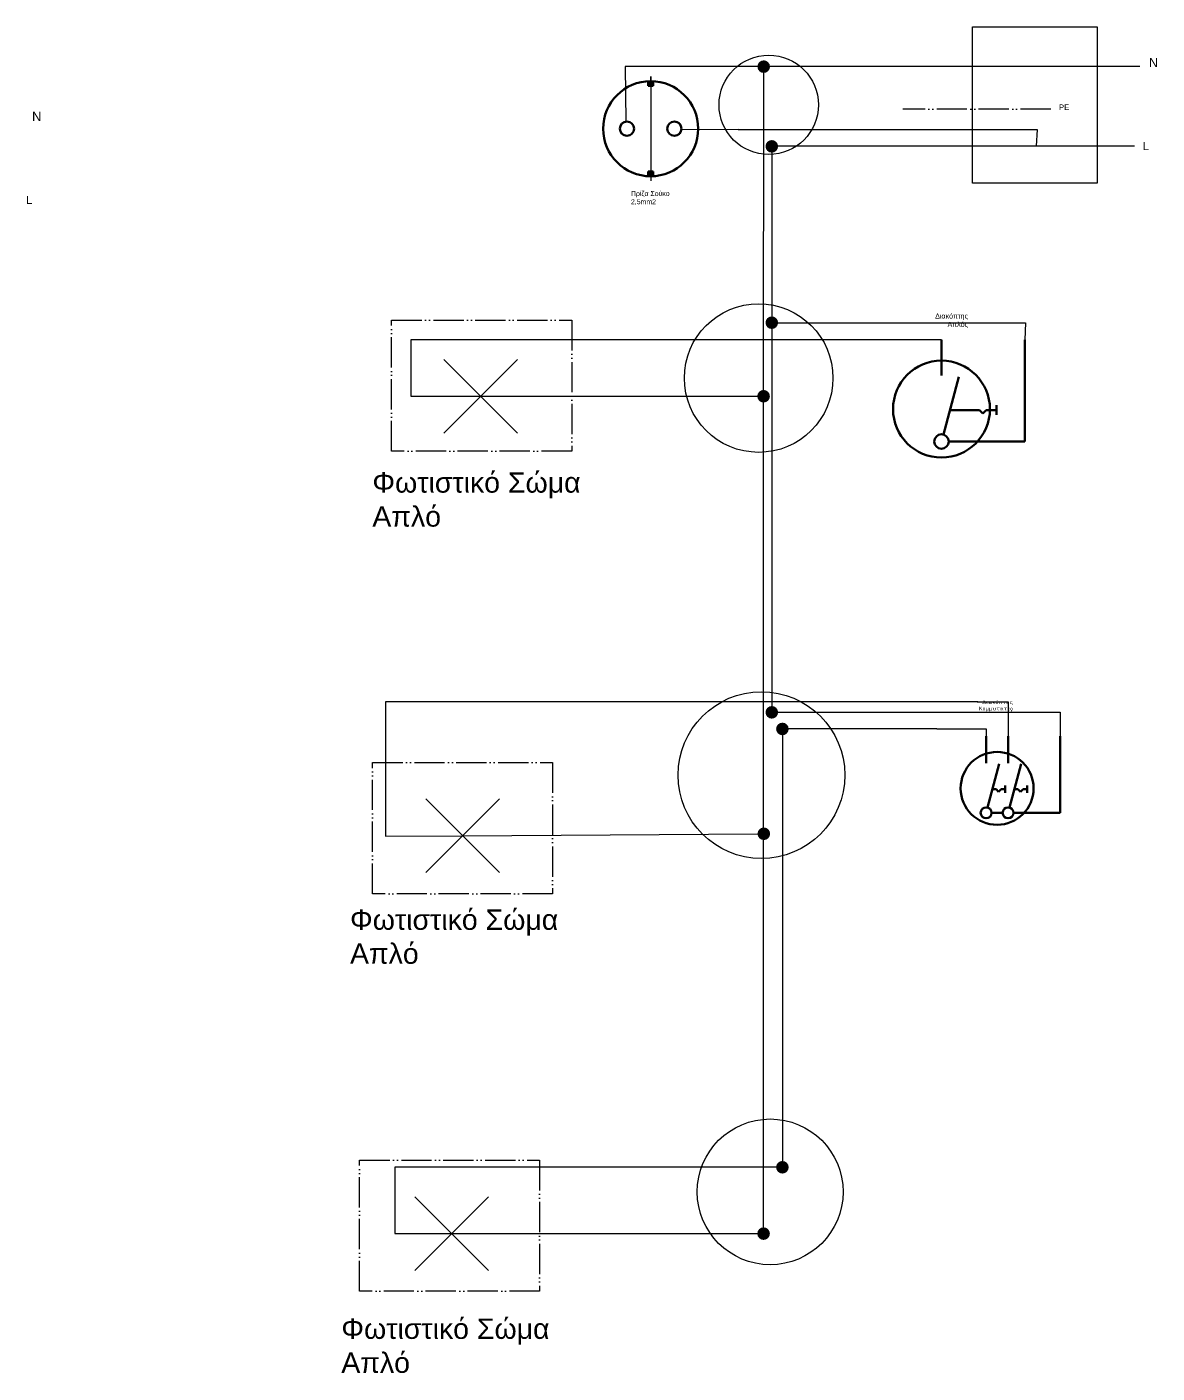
# Model space of a CAD drawing. Header units: millimetres. Extents: x 81094 to 82884, y 57169 to 58499.
# Drawn here: x 81988 to 82884, y 57212 to 58279 of the extents above; entities that cross this region are included whole.
import ezdxf

# ---------------------------------------------------------------- set-up
doc = ezdxf.new("R2010")
doc.units = ezdxf.units.MM
doc.linetypes.add('ACAD_ISO05W100', pattern=[33, 24, -3, 0, -3, 0, -3])
for name, color, linetype, lineweight in [('2S', 7, 'Continuous', 200), ('S', 7, 'Continuous', 100), ('S_2', 7, 'Continuous', 50), ('S_4', 7, 'Continuous', 25)]:
    doc.layers.add(name, color=color, linetype=linetype, lineweight=lineweight)
doc.styles.get("Standard").update_dxf_attribs({"font": 'arial.ttf'})

msp = doc.modelspace()

# ---------------------------------------------------------------- hatches: boundary and pattern name
at = {"true_color": 0x000000}
h = msp.add_hatch(color=18, dxfattribs=at)
h.dxf.hatch_style = 1
edge = h.paths.add_edge_path()
edge.add_arc((82572, 58247.5), 5, 0, 360)
h = msp.add_hatch(color=18, dxfattribs=at)
h.dxf.hatch_style = 1
edge = h.paths.add_edge_path()
edge.add_arc((82578.4, 58184.3), 5, 0, 360)
h = msp.add_hatch(color=18, dxfattribs=at)
h.dxf.hatch_style = 1
edge = h.paths.add_edge_path()
edge.add_arc((82578.4, 58044.5), 5, 0, 360)
h = msp.add_hatch(color=18, dxfattribs=at)
h.dxf.hatch_style = 1
edge = h.paths.add_edge_path()
edge.add_arc((82571.9, 57986.2), 5, 0, 360)
h = msp.add_hatch(color=18, dxfattribs=at)
h.dxf.hatch_style = 1
edge = h.paths.add_edge_path()
edge.add_arc((82578.4, 57735.6), 5, 0, 360)
h = msp.add_hatch(color=18, dxfattribs=at)
h.dxf.hatch_style = 1
edge = h.paths.add_edge_path()
edge.add_arc((82586.8, 57722.4), 5, 0, 360)
h = msp.add_hatch(color=18, dxfattribs=at)
h.dxf.hatch_style = 1
edge = h.paths.add_edge_path()
edge.add_arc((82572.1, 57639.3), 5, 0, 360)
h = msp.add_hatch(color=18, dxfattribs=at)
h.dxf.hatch_style = 1
edge = h.paths.add_edge_path()
edge.add_arc((82586.8, 57374.9), 5, 0, 360)
h = msp.add_hatch(color=18, dxfattribs=at)
h.dxf.hatch_style = 1
edge = h.paths.add_edge_path()
edge.add_arc((82571.9, 57322.3), 5, 0, 360)
at = {"layer": '2S'}
h = msp.add_hatch(color=256, dxfattribs=at)
h.dxf.hatch_style = 1
h.paths.add_polyline_path([(82482.4, 58236, 0.012506), (82480.5, 58235.9), (82480.5, 58232.2), (82482.4, 58232.2)])
h.paths.add_polyline_path([(82484.3, 58235.9, 0.012506), (82482.4, 58236), (82482.4, 58232.2), (82484.3, 58232.2)])
h = msp.add_hatch(color=256, dxfattribs=at)
h.dxf.hatch_style = 1
h.paths.add_polyline_path([(82482.4, 58164.4), (82480.5, 58164.4), (82480.5, 58160.7, 0.012373), (82482.4, 58160.6)])
h.paths.add_polyline_path([(82484.3, 58164.4), (82482.4, 58164.4), (82482.4, 58160.6, 0.012638), (82484.3, 58160.7)])

# ---------------------------------------------------------------- linework, layer by layer
at = {"color": 4}
for p, q in [((82681.3, 58247.5), (82462.3, 58247.5)), ((82462.3, 58247.5), (82462.7, 58203.9)), ((82571.9, 57986.2), (82572, 58247.5)), ((82870.1, 58247.5), (82681.2, 58247.5)), ((82347.6, 57986.2), (82571.9, 57986.2)), ((82571.9, 57322.3), (82571.9, 57986.2)), ((82333.4, 57637.8), (82567.1, 57639.3)), ((82324.7, 57322.3), (82571.9, 57322.3))]:
    msp.add_line(p, q, dxfattribs=at)
at = {"color": 3, "linetype": 'ACAD_ISO05W100'}
msp.add_line((82799.5, 58213.8), (82682.3, 58213.8), dxfattribs=at)
at = {"color": 1}
for p, q in [((82551.7, 58197.7), (82506.8, 58197.4)), ((82551.7, 58197.7), (82788.7, 58197.7)), ((82788.7, 58197.7), (82788, 58184.5)), ((82684.4, 58184.5), (82578.4, 58184.5)), ((82578.4, 58184.5), (82578.4, 58044.5)), ((82865.8, 58184.5), (82684.4, 58184.5)), ((82578.4, 58044.5), (82779.5, 58044.5)), ((82578.4, 58044.5), (82578.4, 57735.6)), ((82779.5, 58044.5), (82779.1, 58030.9)), ((82578.4, 57735.6), (82807, 57735.6)), ((82807, 57735.6), (82807, 57716.8))]:
    msp.add_line(p, q, dxfattribs=at)
at = {"color": 219, "true_color": 0x642165}
for p, q in [((82712.9, 58030.9), (82292.4, 58030.9)), ((82292.4, 58030.9), (82292.4, 57986.2)), ((82292.4, 57986.2), (82347.6, 57986.2)), ((82741.2, 57744), (82765.7, 57744)), ((82765.7, 57744), (82765.7, 57716.8))]:
    msp.add_line(p, q, dxfattribs=at)
for p, q in [((82318.4, 58015.4), (82376.8, 57957)), ((82376.8, 58015.4), (82318.4, 57957)), ((82304.2, 57667), (82362.6, 57608.7)), ((82362.6, 57667), (82304.2, 57608.7)), ((82295.5, 57351.5), (82353.9, 57293.1)), ((82353.9, 57351.5), (82295.5, 57293.1))]:
    msp.add_line(p, q)
at = {"color": 6}
for p, q in [((82741.6, 57744), (82272.2, 57744)), ((82272.2, 57744), (82272.2, 57637.5)), ((82272.2, 57637.5), (82333.4, 57637.8))]:
    msp.add_line(p, q, dxfattribs=at)
at = {"color": 32, "true_color": 0xcd6928}
for p, q in [((82709.3, 57722.4), (82586.8, 57722.4)), ((82586.8, 57722.4), (82586.8, 57374.9)), ((82709.3, 57722.4), (82748.3, 57722.4)), ((82748.3, 57722.4), (82748.3, 57716.2)), ((82586.8, 57374.9), (82279.6, 57374.9)), ((82279.6, 57374.9), (82279.6, 57322.3)), ((82279.6, 57322.3), (82324.7, 57322.3))]:
    msp.add_line(p, q, dxfattribs=at)
msp.add_lwpolyline([(82836.4, 58279), (82836.4, 58155.1), (82737.6, 58155.1), (82737.6, 58279)], close=True)
at = {"color": 3, "linetype": 'ACAD_ISO05W100'}
for points in [[(82277, 58046.5), (82419.8, 58046.5), (82419.8, 57942.6), (82277, 57942.6)], [(82261.9, 57695.7), (82404.7, 57695.7), (82404.7, 57591.8), (82261.9, 57591.8)], [(82251.6, 57380.6), (82394.4, 57380.6), (82394.4, 57276.7), (82251.6, 57276.7)]]:
    msp.add_lwpolyline(points, close=True, dxfattribs=at)
for centre, radius in [((82576, 58217.2), 39.4), ((82568, 58000.6), 58.9), ((82570.2, 57685.8), 66.1), ((82577.1, 57355.4), 57.8)]:
    msp.add_circle(centre, radius)
at = {"layer": '2S'}
for p, q in [((82480.5, 58232.2), (82480.5, 58235.9)), ((82482.4, 58232.2), (82480.5, 58232.2)), ((82482.4, 58232.2), (82484.3, 58232.2)), ((82484.3, 58232.2), (82484.3, 58235.9)), ((82482.4, 58164.4), (82480.5, 58164.4)), ((82480.5, 58164.4), (82480.5, 58160.7)), ((82482.4, 58160.6), (82482.4, 58164.4)), ((82482.4, 58164.4), (82484.3, 58164.4)), ((82484.3, 58164.4), (82484.3, 58160.7)), ((82714.4, 57955.9), (82726.7, 58001.7)), ((82749.4, 57660.1), (82758.7, 57694.7)), ((82766.8, 57660.1), (82776.1, 57694.7))]:
    msp.add_line(p, q, dxfattribs=at)
at = {"layer": 'S'}
for p, q in [((82712.9, 58002.6), (82712.9, 58030.9)), ((82779.1, 57950.3), (82779.1, 58030.9)), ((82756.4, 57971.4), (82756.4, 57979.1)), ((82718.6, 57950.3), (82779.1, 57950.3)), ((82748.3, 57695.4), (82748.3, 57716.8)), ((82765.7, 57695.4), (82765.7, 57716.8)), ((82807, 57655.9), (82807, 57716.8)), ((82763.3, 57671.7), (82763.3, 57677.5)), ((82780.7, 57671.7), (82780.7, 57677.5)), ((82770, 57655.9), (82807, 57655.9))]:
    msp.add_line(p, q, dxfattribs=at)
at = {"layer": 'S_2'}
for p, q in [((82719.6, 57975.2), (82735.4, 57975.2)), ((82735.4, 57975.2), (82743, 57975.2)), ((82743, 57975.2), (82745.7, 57972.5)), ((82745.7, 57972.5), (82748.4, 57975.2)), ((82748.4, 57975.2), (82756.4, 57975.2)), ((82753.3, 57674.6), (82756.2, 57674.6)), ((82756.2, 57674.6), (82758.2, 57672.6)), ((82758.2, 57672.6), (82760.3, 57674.6)), ((82760.3, 57674.6), (82763.3, 57674.6)), ((82770.7, 57674.6), (82773.5, 57674.6)), ((82773.5, 57674.6), (82775.6, 57672.6)), ((82775.6, 57672.6), (82777.6, 57674.6)), ((82777.6, 57674.6), (82780.7, 57674.6)), ((82757, 57655.9), (82752.7, 57655.9)), ((82757, 57655.9), (82761.3, 57655.9))]:
    msp.add_line(p, q, dxfattribs=at)
for centre, radius in [((82482.4, 58198.3), 37.7), ((82463.6, 58198.3), 5.65), ((82501.2, 58198.3), 5.65), ((82712.9, 57976), 38.4), ((82712.9, 57950.3), 5.75), ((82757, 57675.3), 28.9), ((82748.3, 57655.9), 4.34), ((82765.7, 57655.9), 4.34)]:
    msp.add_circle(centre, radius, dxfattribs=at)
at = {"layer": 'S_4'}
for p, q in [((82482.4, 58236), (82482.4, 58239.8)), ((82482.4, 58239.8), (82482.4, 58156.9)), ((82482.4, 58160.6), (82482.4, 58156.9))]:
    msp.add_line(p, q, dxfattribs=at)

# ---------------------------------------------------------------- texts
at = {"color": 3, "linetype": 'ACAD_ISO05W100', "attachment_point": 1}
for s, width, gutter_width, insert, char_height in [('{\\C4;N}', 47.932, 36.2, (82877.3, 58254.4), 7.24), ('{\\C4;N}', 47.932, 36.2, (81992.1, 58211.7), 7.24), ('PE', 26.862, 21.8, (82806.1, 58217.5), 4.36), ('{\\C1;L}', 44.77, 31.7, (82872.5, 58187.7), 6.35), ('{\\C1;L}', 44.77, 31.7, (81987.3, 58145), 6.35)]:
    msp.add_mtext_dynamic_manual_height_columns(s, width=width, gutter_width=gutter_width, heights=[0], dxfattribs=dict(at, insert=insert, char_height=char_height))
for s, insert, char_height, width, attachment_point in [('Πρίζα Σούκο\\P2,5mm2', (82466.8, 58148.9), 3.926, 31.5, 1), ('Διακόπτης\\PΑπλός', (82733.9, 58051.8), 4, 30.008, 3), ('Φωτιστικό Σώμα\\PΑπλό', (82261.8, 57925.9), 16.148, 171.448, 1), ('{\\fISOCPEUR|b0|i0|c161|p34;Διακόπτης\\PΚομμυτατέρ}', (82769.7, 57745.2), 3.017, 49.415, 3), ('Φωτιστικό Σώμα\\PΑπλό', (82244.1, 57579.3), 16.148, 171.448, 1), ('Φωτιστικό Σώμα\\PΑπλό', (82237.2, 57255), 16.148, 171.448, 1)]:
    msp.add_mtext(s, dxfattribs=dict(insert=insert, char_height=char_height, width=width, attachment_point=attachment_point))

doc.saveas('drawing.dxf')
